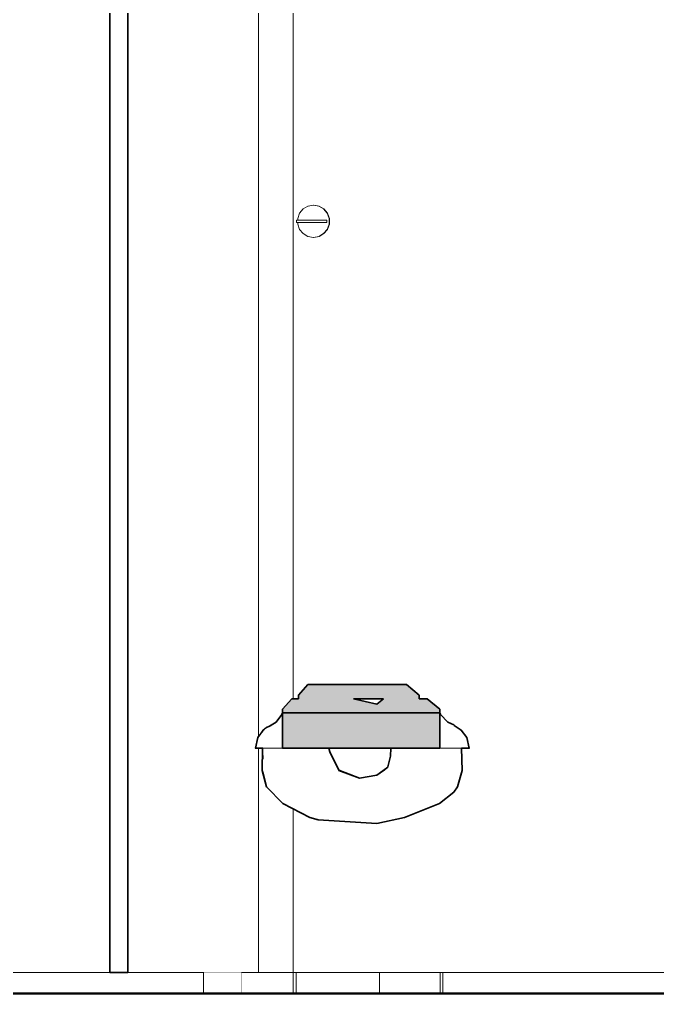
# Model space of a CAD drawing. Header units: millimetres. Extents: x -46169 to 237885, y -84465 to 18123.
# Drawn here: x 174291 to 175201, y -84333 to -82945 of the extents above; entities that cross this region are included whole.
import ezdxf

# ---------------------------------------------------------------- set-up
doc = ezdxf.new("R2010")
doc.units = ezdxf.units.MM
doc.header["$MEASUREMENT"] = 0
doc.linetypes.add('Wipeout_Contour', pattern=[1000, 0, -1000])
doc.layers.add('0_Pen_No__85', color=8, linetype='Continuous', lineweight=20)
for name, color, linetype in [('New_A-20-M_Floor_Slab', 7, 'Continuous'), ('New_A-25-M_Wall_Ext', 7, 'Continuous'), ('New_A-35-M_FFE_Sanitary', 7, 'Continuous')]:
    doc.layers.add(name, color=color, linetype=linetype)
for name, color, linetype, lineweight, true_color in [('New_A-20-M_Floor_Slab_Pen_No__29', 7, 'Continuous', 50, 0x2a2a2a), ('New_A-25-M_Wall_Ext_Pen_No__104', 7, 'Continuous', 15, 0xa6a6a6), ('New_A-25-M_Wall_Ext_Pen_No__44', 7, 'Continuous', 35, 0x444444), ('New_A-25-M_Wall_Ext_Pen_No__75', 7, 'Continuous', 20, 0x606060), ('New_A-35-M_FFE_Sanitary_Pen_No__44', 7, 'Continuous', 35, 0x444444), ('New_A-35-M_FFE_Sanitary_Pen_No__64', 7, 'Continuous', 20, 0x606060)]:
    doc.layers.add(name, color=color, linetype=linetype, lineweight=lineweight, true_color=true_color)

# ---------------------------------------------------------------- blocks, each defined once
blk = doc.blocks.new('Section Elem_189_3', base_point=(129666.7, -84332.6))
at = {"color": 254, "linetype": 'Wipeout_Contour', "lineweight": 0, "ltscale": 773659.305061}
blk.add_wipeout([(174025.2, -84332.6), (174111.8, -84332.6), (174111.8, -84302.6), (174025.2, -84302.6)], dxfattribs=at).dxf.layer = 'New_A-35-M_FFE_Sanitary'
at = {"color": 254, "linetype": 'Wipeout_Contour', "lineweight": 0, "ltscale": 776465.499723}
blk.add_wipeout([(174804.4, -84332.6), (174891, -84332.6), (174891, -84302.6), (174804.4, -84302.6)], dxfattribs=at).dxf.layer = 'New_A-35-M_FFE_Sanitary'
at = {"layer": 'New_A-35-M_FFE_Sanitary_Pen_No__64', "linetype": 'Continuous'}
for p, q in [((174025.2, -84332.6), (174025.2, -84302.6)), ((174804.4, -84332.6), (174804.4, -84302.6))]:
    blk.add_line(p, q, dxfattribs=at)
at = {"color": 254, "linetype": 'Wipeout_Contour', "lineweight": 0, "ltscale": 773821.658761}
blk.add_wipeout([(174111.8, -84332.6), (174115.4, -84332.6), (174115.4, -84302.6), (174111.8, -84302.6)], dxfattribs=at).dxf.layer = 'New_A-35-M_FFE_Sanitary'
at = {"color": 254, "linetype": 'Wipeout_Contour', "lineweight": 0, "ltscale": 776627.990788}
blk.add_wipeout([(174891, -84332.6), (174894.6, -84332.6), (174894.6, -84302.6), (174891, -84302.6)], dxfattribs=at).dxf.layer = 'New_A-35-M_FFE_Sanitary'
at = {"layer": 'New_A-35-M_FFE_Sanitary_Pen_No__64', "linetype": 'Continuous'}
for p, q in [((174111.8, -84332.6), (174111.8, -84302.6)), ((174115.4, -84332.6), (174115.4, -84302.6)), ((174891, -84332.6), (174891, -84302.6)), ((174894.6, -84332.6), (174894.6, -84302.6))]:
    blk.add_line(p, q, dxfattribs=at)
blk = doc.blocks.new('Section Elem_194_3', base_point=(129666.7, -84332.6))
at = {"layer": 'New_A-35-M_FFE_Sanitary_Pen_No__44', "linetype": 'Continuous'}
blk.add_line((174420.4, -82132.6), (174420.4, -84302.6), dxfattribs=at)
at = {"color": 254, "linetype": 'Wipeout_Contour', "lineweight": 0, "ltscale": 3292779.769113228}
blk.add_wipeout([(174681.3, -82132.6), (174632, -82132.6), (174632, -83966.3), (174638.5, -83957.4), (174643.6, -83953.8), (174647.9, -83951.6), (174657.3, -83945.9), (174665.4, -83935.3), (174666.1, -83932.7), (174666.2, -83932.6), (174666.2, -83932.6), (174681.3, -83932.6), (174681.3, -83932.6), (174666.2, -83932.6), (174666.2, -83927.6), (174679.8, -83912.6), (174681.3, -83912.6)], dxfattribs=at).dxf.layer = 'New_A-35-M_FFE_Sanitary'
at = {"color": 254, "linetype": 'Wipeout_Contour', "lineweight": 0, "ltscale": 774072.442214}
blk.add_wipeout([(174715.7, -83216.6), (174718, -83211), (174710.3, -83209.6), (174709.9, -83215.6)], dxfattribs=at).dxf.layer = 'New_A-35-M_FFE_Sanitary'
at = {"color": 254, "linetype": 'Wipeout_Contour', "lineweight": 0, "ltscale": 774163.720347}
blk.add_wipeout([(174729.7, -83234.1), (174729.7, -83231.1), (174729.5, -83231.1), (174729.5, -83234.1)], dxfattribs=at).dxf.layer = 'New_A-35-M_FFE_Sanitary'
at = {"color": 254, "linetype": 'Wipeout_Contour', "lineweight": 0, "ltscale": 1938336.982802404}
blk.add_wipeout([(174632, -83983.2), (174632, -84302.6), (174681.3, -84302.6), (174681.3, -84069.5), (174666.6, -84062), (174643.6, -84038.3), (174643.4, -84038.1), (174637.3, -84014.8), (174638, -83983.3), (174638.1, -83983.2)], dxfattribs=at).dxf.layer = 'New_A-35-M_FFE_Sanitary'
at = {"layer": 'New_A-35-M_FFE_Sanitary_Pen_No__64', "linetype": 'Continuous'}
blk.add_line((174681.3, -83932.6), (174681.3, -83932.6), dxfattribs=at)
at = {"color": 254, "linetype": 'Wipeout_Contour', "lineweight": 0, "ltscale": 774099.300461}
blk.add_wipeout([(174718, -83211), (174715.7, -83216.6), (174720.7, -83219.6), (174724.8, -83215)], dxfattribs=at).dxf.layer = 'New_A-35-M_FFE_Sanitary'
at = {"color": 254, "linetype": 'Wipeout_Contour', "lineweight": 0, "ltscale": 774159.216871}
blk.add_wipeout([(174729.5, -83234.1), (174729.5, -83231.1), (174727.2, -83231.1), (174727.2, -83234.1)], dxfattribs=at).dxf.layer = 'New_A-35-M_FFE_Sanitary'
at = {"color": 254, "linetype": 'Wipeout_Contour', "lineweight": 0, "ltscale": 775733.011374}
blk.add_wipeout([(174607.4, -84332.6), (174681.3, -84332.6), (174681.3, -84302.6), (174607.4, -84302.6)], dxfattribs=at).dxf.layer = 'New_A-35-M_FFE_Sanitary'
at = {"color": 254, "linetype": 'Wipeout_Contour', "lineweight": 0, "ltscale": 1742319.94141958}
blk.add_wipeout([(174445.8, -82132.6), (174445.8, -84302.6), (174632, -84302.6), (174632, -83983.2), (174627.5, -83983.2), (174627.7, -83983.1), (174630.9, -83967.9), (174632, -83966.3), (174632, -82132.6)], dxfattribs=at).dxf.layer = 'New_A-35-M_FFE_Sanitary'
at = {"color": 254, "linetype": 'Wipeout_Contour', "lineweight": 0, "ltscale": 774125.472413}
blk.add_wipeout([(174724.8, -83215), (174720.7, -83219.6), (174724.4, -83224.1), (174729.9, -83221.1)], dxfattribs=at).dxf.layer = 'New_A-35-M_FFE_Sanitary'
at = {"color": 254, "linetype": 'Wipeout_Contour', "lineweight": 0, "ltscale": 774124.176171}
blk.add_wipeout([(174727.2, -83231.1), (174710.1, -83231.1), (174710.1, -83234.1), (174727.2, -83234.1)], dxfattribs=at).dxf.layer = 'New_A-35-M_FFE_Sanitary'
at = {"color": 254, "linetype": 'Wipeout_Contour', "lineweight": 0, "ltscale": 775873.887759}
blk.add_wipeout([(174681.3, -84332.6), (174685.6, -84332.6), (174685.6, -84302.6), (174681.3, -84302.6)], dxfattribs=at).dxf.layer = 'New_A-35-M_FFE_Sanitary'
at = {"layer": 'New_A-35-M_FFE_Sanitary_Pen_No__44', "linetype": 'Continuous'}
for p, q in [((174445.8, -82132.6), (174445.8, -84302.6)), ((174445.8, -84302.6), (174420.4, -84302.6))]:
    blk.add_line(p, q, dxfattribs=at)
at = {"layer": 'New_A-35-M_FFE_Sanitary_Pen_No__64', "linetype": 'Continuous'}
for p, q in [((174632, -83966.3), (174632, -82132.6)), ((174632, -84302.6), (174632, -83983.2)), ((174681.3, -84302.6), (174681.3, -84069.5)), ((174445.8, -84302.6), (174632, -84302.6)), ((174607.4, -84332.6), (174607.4, -84302.6)), ((174632, -84302.6), (174681.3, -84302.6)), ((174681.3, -84332.6), (174681.3, -84302.6)), ((174681.3, -84302.6), (175232.8, -84302.6)), ((174685.6, -84332.6), (174685.6, -84302.6))]:
    blk.add_line(p, q, dxfattribs=at)
at = {"color": 254, "linetype": 'Wipeout_Contour', "lineweight": 0, "ltscale": 774147.794263}
blk.add_wipeout([(174729.9, -83221.1), (174724.4, -83224.1), (174726.4, -83229.7), (174732.6, -83228.6)], dxfattribs=at).dxf.layer = 'New_A-35-M_FFE_Sanitary'
at = {"color": 254, "linetype": 'Wipeout_Contour', "lineweight": 0, "ltscale": 774082.656695}
blk.add_wipeout([(174710.1, -83234.1), (174710.1, -83231.1), (174704.2, -83231.1), (174704.2, -83234.1)], dxfattribs=at).dxf.layer = 'New_A-35-M_FFE_Sanitary'
at = {"color": 254, "linetype": 'Wipeout_Contour', "lineweight": 0, "ltscale": 774042.401965}
blk.add_wipeout([(174704.2, -83234.1), (174704.2, -83231.1), (174687.8, -83231.1), (174687.8, -83234.1)], dxfattribs=at).dxf.layer = 'New_A-35-M_FFE_Sanitary'
at = {"color": 254, "linetype": 'Wipeout_Contour', "lineweight": 0, "ltscale": 1935404.151478356}
blk.add_wipeout([(174726.4, -83229.7), (174726.4, -83231.1), (174729.5, -83231.1), (174729.7, -83231.1), (174729.7, -83234.1), (174729.5, -83234.1), (174726.4, -83234.1), (174726.4, -83235.6), (174732.6, -83236.6), (174732.6, -83228.6)], dxfattribs=at).dxf.layer = 'New_A-35-M_FFE_Sanitary'
at = {"color": 254, "linetype": 'Wipeout_Contour', "lineweight": 0, "ltscale": 774009.89003}
blk.add_wipeout([(174687.8, -83234.1), (174687.8, -83231.1), (174686.2, -83231.1), (174686.2, -83234.1)], dxfattribs=at).dxf.layer = 'New_A-35-M_FFE_Sanitary'
at = {"color": 254, "linetype": 'Wipeout_Contour', "lineweight": 0, "ltscale": 774170.773667}
blk.add_wipeout([(174724.4, -83241.1), (174729.9, -83244.1), (174732.6, -83236.6), (174726.4, -83235.6)], dxfattribs=at).dxf.layer = 'New_A-35-M_FFE_Sanitary'
at = {"color": 254, "linetype": 'Wipeout_Contour', "lineweight": 0, "ltscale": 774168.879969}
blk.add_wipeout([(174720.7, -83245.6), (174724.8, -83250.2), (174729.9, -83244.1), (174724.4, -83241.1)], dxfattribs=at).dxf.layer = 'New_A-35-M_FFE_Sanitary'
at = {"color": 254, "linetype": 'Wipeout_Contour', "lineweight": 0, "ltscale": 774157.883239}
blk.add_wipeout([(174720.7, -83245.6), (174715.7, -83248.6), (174718, -83254.2), (174724.8, -83250.2)], dxfattribs=at).dxf.layer = 'New_A-35-M_FFE_Sanitary'
at = {"color": 254, "linetype": 'Wipeout_Contour', "lineweight": 0, "ltscale": 774139.136354}
blk.add_wipeout([(174709.9, -83249.6), (174710.3, -83255.6), (174718, -83254.2), (174715.7, -83248.6)], dxfattribs=at).dxf.layer = 'New_A-35-M_FFE_Sanitary'
at = {"color": 254, "linetype": 'Wipeout_Contour', "lineweight": 0, "ltscale": 774114.437734}
blk.add_wipeout([(174704.2, -83248.6), (174702.5, -83254.2), (174710.3, -83255.6), (174709.9, -83249.6)], dxfattribs=at).dxf.layer = 'New_A-35-M_FFE_Sanitary'
at = {"color": 254, "linetype": 'Wipeout_Contour', "lineweight": 0, "ltscale": 774087.494118}
blk.add_wipeout([(174699.2, -83245.6), (174695.7, -83250.2), (174702.5, -83254.2), (174704.2, -83248.6)], dxfattribs=at).dxf.layer = 'New_A-35-M_FFE_Sanitary'
at = {"color": 254, "linetype": 'Wipeout_Contour', "lineweight": 0, "ltscale": 774061.324573}
blk.add_wipeout([(174695.4, -83241.1), (174690.7, -83244.1), (174695.7, -83250.2), (174699.2, -83245.6)], dxfattribs=at).dxf.layer = 'New_A-35-M_FFE_Sanitary'
at = {"color": 254, "linetype": 'Wipeout_Contour', "lineweight": 0, "ltscale": 774039.003544}
blk.add_wipeout([(174693.4, -83235.6), (174688, -83236.6), (174690.7, -83244.1), (174695.4, -83241.1)], dxfattribs=at).dxf.layer = 'New_A-35-M_FFE_Sanitary'
at = {"color": 254, "linetype": 'Wipeout_Contour', "lineweight": 0, "ltscale": 774027.471673}
blk.add_wipeout([(174688, -83236.6), (174693.4, -83235.6), (174693.4, -83234.1), (174688, -83234.1)], dxfattribs=at).dxf.layer = 'New_A-35-M_FFE_Sanitary'
at = {"color": 254, "linetype": 'Wipeout_Contour', "lineweight": 0, "ltscale": 774019.274979}
blk.add_wipeout([(174693.4, -83229.7), (174688, -83228.6), (174688, -83231.1), (174693.4, -83231.1)], dxfattribs=at).dxf.layer = 'New_A-35-M_FFE_Sanitary'
at = {"color": 254, "linetype": 'Wipeout_Contour', "lineweight": 0, "ltscale": 774016.020264}
blk.add_wipeout([(174695.4, -83224.1), (174690.7, -83221.1), (174688, -83228.6), (174693.4, -83229.7)], dxfattribs=at).dxf.layer = 'New_A-35-M_FFE_Sanitary'
at = {"layer": 'New_A-35-M_FFE_Sanitary_Pen_No__64', "linetype": 'Continuous'}
for p, q in [((174681.3, -83912.6), (174681.3, -82132.6)), ((174686.2, -83234.1), (174686.2, -83231.1))]:
    blk.add_line(p, q, dxfattribs=at)
at = {"color": 254, "linetype": 'Wipeout_Contour', "lineweight": 0, "ltscale": 774017.911041}
blk.add_wipeout([(174699.2, -83219.6), (174695.7, -83215), (174690.7, -83221.1), (174695.4, -83224.1)], dxfattribs=at).dxf.layer = 'New_A-35-M_FFE_Sanitary'
at = {"color": 254, "linetype": 'Wipeout_Contour', "lineweight": 0, "ltscale": 774028.906074}
blk.add_wipeout([(174704.2, -83216.6), (174702.5, -83211), (174695.7, -83215), (174699.2, -83219.6)], dxfattribs=at).dxf.layer = 'New_A-35-M_FFE_Sanitary'
at = {"color": 254, "linetype": 'Wipeout_Contour', "lineweight": 0, "ltscale": 774047.741485}
blk.add_wipeout([(174709.9, -83215.6), (174710.3, -83209.6), (174702.5, -83211), (174704.2, -83216.6)], dxfattribs=at).dxf.layer = 'New_A-35-M_FFE_Sanitary'
at = {"color": 254, "linetype": 'Wipeout_Contour', "lineweight": 0, "ltscale": 774070.594451}
blk.add_wipeout([(174718, -83211), (174718.5, -83211), (174710.8, -83209.6), (174710.3, -83209.6)], dxfattribs=at).dxf.layer = 'New_A-35-M_FFE_Sanitary'
at = {"color": 254, "linetype": 'Wipeout_Contour', "lineweight": 0, "ltscale": 774101.50519}
blk.add_wipeout([(174718.5, -83211), (174718, -83211), (174724.8, -83215), (174725.4, -83215)], dxfattribs=at).dxf.layer = 'New_A-35-M_FFE_Sanitary'
at = {"color": 254, "linetype": 'Wipeout_Contour', "lineweight": 0, "ltscale": 774131.628377}
blk.add_wipeout([(174729.9, -83221.1), (174730.4, -83221.1), (174725.4, -83215), (174724.8, -83215)], dxfattribs=at).dxf.layer = 'New_A-35-M_FFE_Sanitary'
at = {"color": 254, "linetype": 'Wipeout_Contour', "lineweight": 0, "ltscale": 774157.331045}
blk.add_wipeout([(174732.6, -83228.6), (174733.1, -83228.6), (174730.4, -83221.1), (174729.9, -83221.1)], dxfattribs=at).dxf.layer = 'New_A-35-M_FFE_Sanitary'
at = {"color": 254, "linetype": 'Wipeout_Contour', "lineweight": 0, "ltscale": 774175.513641}
blk.add_wipeout([(174732.6, -83236.6), (174733.1, -83236.6), (174733.1, -83228.6), (174732.6, -83228.6)], dxfattribs=at).dxf.layer = 'New_A-35-M_FFE_Sanitary'
at = {"color": 254, "linetype": 'Wipeout_Contour', "lineweight": 0, "ltscale": 774183.983609}
blk.add_wipeout([(174729.9, -83244.1), (174730.4, -83244.1), (174733.1, -83236.6), (174732.6, -83236.6)], dxfattribs=at).dxf.layer = 'New_A-35-M_FFE_Sanitary'
at = {"color": 254, "linetype": 'Wipeout_Contour', "lineweight": 0, "ltscale": 2128711.744808543}
blk.add_wipeout([(174695.4, -83224.1), (174693.4, -83229.7), (174693.4, -83231.1), (174726.4, -83231.1), (174726.4, -83229.7), (174724.4, -83224.1), (174720.7, -83219.6), (174715.7, -83216.6), (174709.9, -83215.6), (174704.2, -83216.6), (174699.2, -83219.6)], dxfattribs=at).dxf.layer = 'New_A-35-M_FFE_Sanitary'
at = {"color": 254, "linetype": 'Wipeout_Contour', "lineweight": 0, "ltscale": 774181.719693}
blk.add_wipeout([(174724.8, -83250.2), (174725.4, -83250.2), (174730.4, -83244.1), (174729.9, -83244.1)], dxfattribs=at).dxf.layer = 'New_A-35-M_FFE_Sanitary'
at = {"layer": 'New_A-35-M_FFE_Sanitary_Pen_No__64', "linetype": 'Continuous'}
for p, q in [((174690.7, -83221.1), (174695.7, -83215)), ((174695.7, -83215), (174702.5, -83211)), ((174702.5, -83211), (174710.3, -83209.6)), ((174710.3, -83209.6), (174718, -83211)), ((174710.3, -83209.6), (174710.8, -83209.6)), ((174710.8, -83209.6), (174718.5, -83211)), ((174718, -83211), (174724.8, -83215)), ((174718.5, -83211), (174725.4, -83215)), ((174724.8, -83215), (174729.9, -83221.1)), ((174725.4, -83215), (174730.4, -83221.1))]:
    blk.add_line(p, q, dxfattribs=at)
at = {"color": 254, "linetype": 'Wipeout_Contour', "lineweight": 0, "ltscale": 774168.994849}
blk.add_wipeout([(174724.8, -83250.2), (174718, -83254.2), (174718.5, -83254.2), (174725.4, -83250.2)], dxfattribs=at).dxf.layer = 'New_A-35-M_FFE_Sanitary'
at = {"color": 254, "linetype": 'Wipeout_Contour', "lineweight": 0, "ltscale": 774147.343384}
blk.add_wipeout([(174710.3, -83255.6), (174710.8, -83255.6), (174718.5, -83254.2), (174718, -83254.2)], dxfattribs=at).dxf.layer = 'New_A-35-M_FFE_Sanitary'
at = {"color": 254, "linetype": 'Wipeout_Contour', "lineweight": 0, "ltscale": 2128798.489175248}
blk.add_wipeout([(174726.4, -83234.1), (174693.4, -83234.1), (174693.4, -83235.6), (174695.4, -83241.1), (174699.2, -83245.6), (174704.2, -83248.6), (174709.9, -83249.6), (174715.7, -83248.6), (174720.7, -83245.6), (174724.4, -83241.1), (174726.4, -83235.6)], dxfattribs=at).dxf.layer = 'New_A-35-M_FFE_Sanitary'
at = {"layer": 'New_A-35-M_FFE_Sanitary_Pen_No__64', "linetype": 'Continuous'}
for p, q in [((174688, -83228.6), (174690.7, -83221.1)), ((174729.9, -83221.1), (174732.6, -83228.6)), ((174730.4, -83221.1), (174733.1, -83228.6)), ((174687.8, -83231.1), (174686.2, -83231.1)), ((174687.8, -83234.1), (174686.2, -83234.1)), ((174704.2, -83231.1), (174687.8, -83231.1)), ((174704.2, -83234.1), (174687.8, -83234.1)), ((174688, -83231.1), (174688, -83228.6)), ((174688, -83236.6), (174688, -83234.1)), ((174710.1, -83231.1), (174704.2, -83231.1)), ((174710.1, -83234.1), (174704.2, -83234.1)), ((174727.2, -83231.1), (174710.1, -83231.1)), ((174727.2, -83234.1), (174710.1, -83234.1)), ((174729.5, -83231.1), (174727.2, -83231.1)), ((174729.5, -83234.1), (174727.2, -83234.1)), ((174729.7, -83231.1), (174729.5, -83231.1)), ((174729.7, -83234.1), (174729.5, -83234.1)), ((174729.7, -83234.1), (174729.7, -83231.1)), ((174732.6, -83228.6), (174732.6, -83236.6)), ((174733.1, -83228.6), (174733.1, -83236.6)), ((174690.7, -83244.1), (174688, -83236.6)), ((174695.7, -83250.2), (174690.7, -83244.1)), ((174729.9, -83244.1), (174724.8, -83250.2)), ((174730.4, -83244.1), (174725.4, -83250.2)), ((174732.6, -83236.6), (174729.9, -83244.1)), ((174733.1, -83236.6), (174730.4, -83244.1)), ((174702.5, -83254.2), (174695.7, -83250.2)), ((174710.3, -83255.6), (174702.5, -83254.2)), ((174718, -83254.2), (174710.3, -83255.6)), ((174710.3, -83255.6), (174710.8, -83255.6)), ((174718.5, -83254.2), (174710.8, -83255.6)), ((174724.8, -83250.2), (174718, -83254.2)), ((174725.4, -83250.2), (174718.5, -83254.2))]:
    blk.add_line(p, q, dxfattribs=at)
blk = doc.blocks.new('Section Elem_195_3', base_point=(129666.7, -84332.6))
at = {"layer": 'New_A-35-M_FFE_Sanitary_Pen_No__64', "linetype": 'Continuous'}
blk.add_line((173860.7, -84302.6), (174420.4, -84302.6), dxfattribs=at)
at = {"color": 254, "linetype": 'Wipeout_Contour', "lineweight": 0, "ltscale": 775503.05696}
blk.add_wipeout([(174553.6, -84302.6), (174553.6, -84332.6), (174607.4, -84332.6), (174607.4, -84302.6)], dxfattribs=at).dxf.layer = 'New_A-35-M_FFE_Sanitary'
at = {"layer": 'New_A-35-M_FFE_Sanitary_Pen_No__64', "linetype": 'Continuous'}
blk.add_line((174553.6, -84332.6), (174553.6, -84302.6), dxfattribs=at)
blk = doc.blocks.new('Section Elem_203_3', base_point=(129666.7, -84332.6))
at = {"layer": 'New_A-25-M_Wall_Ext_Pen_No__44', "linetype": 'Continuous'}
for p, q in [((174702.6, -83892.6), (174689, -83907.6)), ((174843, -83892.6), (174702.6, -83892.6)), ((174843, -83892.6), (174861, -83907.6)), ((174689, -83912.6), (174679.8, -83912.6)), ((174689, -83907.6), (174689, -83912.6)), ((174861, -83907.6), (174861, -83912.6)), ((174872.5, -83912.6), (174861, -83912.6))]:
    blk.add_line(p, q, dxfattribs=at)
at = {"color": 254, "linetype": 'Wipeout_Contour', "lineweight": 0, "ltscale": 581707.804052}
blk.add_wipeout([(174810.1, -83912.6), (174801.3, -83912.6), (174800.5, -83920.6)], dxfattribs=at).dxf.layer = 'New_A-25-M_Wall_Ext'
at = {"color": 254, "linetype": 'Wipeout_Contour', "lineweight": 0, "ltscale": 581357.442465}
blk.add_wipeout([(174666.1, -83932.7), (174666.2, -83932.7), (174666.2, -83932.6)], dxfattribs=at).dxf.layer = 'New_A-25-M_Wall_Ext'
at = {"color": 254, "linetype": 'Wipeout_Contour', "lineweight": 0, "ltscale": 775956.502789}
blk.add_wipeout([(174890.5, -83935.3), (174891.6, -83935.3), (174890.6, -83932.7), (174890.5, -83932.7)], dxfattribs=at).dxf.layer = 'New_A-25-M_Wall_Ext'
at = {"color": 254, "linetype": 'Wipeout_Contour', "lineweight": 0, "ltscale": 582045.070473}
blk.add_wipeout([(174912.5, -83951.6), (174910.3, -83949.8), (174911.8, -83951.6)], dxfattribs=at).dxf.layer = 'New_A-25-M_Wall_Ext'
at = {"color": 254, "linetype": 'Wipeout_Contour', "lineweight": 0, "ltscale": 775757.624332}
blk.add_wipeout([(174801.5, -83983.3), (174820, -83994.5), (174820.9, -83983.2), (174801.5, -83983.2)], dxfattribs=at).dxf.layer = 'New_A-25-M_Wall_Ext'
at = {"layer": 'New_A-25-M_Wall_Ext_Pen_No__44', "linetype": 'Continuous'}
blk.add_line((174872.5, -83912.6), (174890.5, -83927.6), dxfattribs=at)
at = {"color": 254, "linetype": 'Wipeout_Contour', "lineweight": 0, "ltscale": 581668.45439}
blk.add_wipeout([(174800.5, -83920.6), (174801.3, -83912.6), (174767.3, -83912.6)], dxfattribs=at).dxf.layer = 'New_A-25-M_Wall_Ext'
at = {"color": 254, "linetype": 'Wipeout_Contour', "lineweight": 0, "ltscale": 775144.373519}
blk.add_wipeout([(174666.1, -83932.7), (174665.4, -83935.3), (174666.2, -83935.3), (174666.2, -83932.7)], dxfattribs=at).dxf.layer = 'New_A-25-M_Wall_Ext'
at = {"color": 254, "linetype": 'Wipeout_Contour', "lineweight": 0, "ltscale": 775978.128397}
blk.add_wipeout([(174890.5, -83945.9), (174901.9, -83945.9), (174891.6, -83935.3), (174890.5, -83935.3)], dxfattribs=at).dxf.layer = 'New_A-25-M_Wall_Ext'
at = {"color": 254, "linetype": 'Wipeout_Contour', "lineweight": 0, "ltscale": 776081.105093}
blk.add_wipeout([(174911.8, -83951.6), (174917.3, -83957.4), (174921, -83957.4), (174912.5, -83951.6)], dxfattribs=at).dxf.layer = 'New_A-25-M_Wall_Ext'
at = {"color": 254, "linetype": 'Wipeout_Contour', "lineweight": 0, "ltscale": 969720.052117}
blk.add_wipeout([(174801.4, -83983.3), (174816.1, -84010.2), (174816.6, -84009.7), (174820, -83994.5), (174801.5, -83983.3)], dxfattribs=at).dxf.layer = 'New_A-25-M_Wall_Ext'
at = {"layer": 'New_A-25-M_Wall_Ext_Pen_No__104', "linetype": 'Continuous'}
blk.add_hatch(color=256, dxfattribs=at).paths.add_polyline_path([(174861, -83912.6), (174861, -83907.6), (174843, -83892.6), (174702.6, -83892.6), (174689, -83907.6), (174689, -83912.6)])
at = {"layer": 'New_A-25-M_Wall_Ext_Pen_No__44', "linetype": 'Continuous'}
for p, q in [((174679.8, -83912.6), (174666.2, -83927.6)), ((174767.3, -83912.6), (174800.5, -83920.6)), ((174810.1, -83912.6), (174767.3, -83912.6)), ((174810.1, -83912.6), (174800.5, -83920.6)), ((174890.6, -83932.7), (174890.4, -83932.6))]:
    blk.add_line(p, q, dxfattribs=at)
at = {"color": 254, "linetype": 'Wipeout_Contour', "lineweight": 0, "ltscale": 775147.810175}
blk.add_wipeout([(174665.4, -83935.3), (174657.3, -83945.9), (174666.2, -83945.9), (174666.2, -83935.3)], dxfattribs=at).dxf.layer = 'New_A-25-M_Wall_Ext'
at = {"color": 254, "linetype": 'Wipeout_Contour', "lineweight": 0, "ltscale": 776119.722801}
blk.add_wipeout([(174917.3, -83957.4), (174922.6, -83967.9), (174929, -83967.9), (174921, -83957.4)], dxfattribs=at).dxf.layer = 'New_A-25-M_Wall_Ext'
at = {"color": 254, "linetype": 'Wipeout_Contour', "lineweight": 0, "ltscale": 775728.504361}
blk.add_wipeout([(174801.3, -83983.3), (174785.9, -84010.2), (174801, -84014.3), (174801.4, -83983.3)], dxfattribs=at).dxf.layer = 'New_A-25-M_Wall_Ext'
at = {"color": 254, "linetype": 'Wipeout_Contour', "lineweight": 0, "ltscale": 581864.544925}
blk.add_wipeout([(174816.1, -84010.2), (174816.2, -84010.3), (174816.6, -84009.7)], dxfattribs=at).dxf.layer = 'New_A-25-M_Wall_Ext'
at = {"layer": 'New_A-25-M_Wall_Ext_Pen_No__104', "linetype": 'Continuous'}
blk.add_hatch(color=256, dxfattribs=at).paths.add_polyline_path([(174890.5, -83932.6), (174890.5, -83927.6), (174872.5, -83912.6), (174810.1, -83912.6), (174800.5, -83920.6), (174767.3, -83912.6), (174679.8, -83912.6), (174666.2, -83927.6), (174666.2, -83932.6)])
at = {"layer": 'New_A-25-M_Wall_Ext_Pen_No__44', "linetype": 'Continuous'}
for p, q in [((174666.2, -83932.6), (174666.1, -83932.7)), ((174890.5, -83932.6), (174666.2, -83932.6)), ((174890.5, -83932.6), (174666.2, -83932.6))]:
    blk.add_line(p, q, dxfattribs=at)
at = {"color": 254, "linetype": 'Wipeout_Contour', "lineweight": 0, "ltscale": 775146.497555}
blk.add_wipeout([(174657.3, -83945.9), (174647.9, -83951.6), (174666.2, -83951.6), (174666.2, -83945.9)], dxfattribs=at).dxf.layer = 'New_A-25-M_Wall_Ext'
at = {"color": 254, "linetype": 'Wipeout_Contour', "lineweight": 0, "ltscale": 970023.109181}
blk.add_wipeout([(174890.5, -83951.6), (174911.8, -83951.6), (174910.3, -83949.8), (174901.9, -83945.9), (174890.5, -83945.9)], dxfattribs=at).dxf.layer = 'New_A-25-M_Wall_Ext'
at = {"color": 254, "linetype": 'Wipeout_Contour', "lineweight": 0, "ltscale": 776158.889958}
blk.add_wipeout([(174922.6, -83967.9), (174924.8, -83983.1), (174932.3, -83983.1), (174929, -83967.9)], dxfattribs=at).dxf.layer = 'New_A-25-M_Wall_Ext'
at = {"color": 254, "linetype": 'Wipeout_Contour', "lineweight": 0, "ltscale": 775673.034551}
blk.add_wipeout([(174801.3, -83983.2), (174770.7, -83983.2), (174774.8, -83998.8), (174801.3, -83983.3)], dxfattribs=at).dxf.layer = 'New_A-25-M_Wall_Ext'
at = {"color": 254, "linetype": 'Wipeout_Contour', "lineweight": 0, "ltscale": 775797.173084}
blk.add_wipeout([(174801, -84014.3), (174800.5, -84021.5), (174816.2, -84010.3), (174816.1, -84010.2)], dxfattribs=at).dxf.layer = 'New_A-25-M_Wall_Ext'
at = {"color": 254, "linetype": 'Wipeout_Contour', "lineweight": 0, "ltscale": 581319.527623}
blk.add_wipeout([(174643.6, -83953.8), (174638.5, -83957.4), (174639.8, -83957.4)], dxfattribs=at).dxf.layer = 'New_A-25-M_Wall_Ext'
at = {"color": 254, "linetype": 'Wipeout_Contour', "lineweight": 0, "ltscale": 776033.609596}
blk.add_wipeout([(174890.5, -83957.4), (174917.3, -83957.4), (174911.8, -83951.6), (174890.5, -83951.6)], dxfattribs=at).dxf.layer = 'New_A-25-M_Wall_Ext'
at = {"color": 254, "linetype": 'Wipeout_Contour', "lineweight": 0, "ltscale": 1357507.82838088}
blk.add_wipeout([(174801.5, -83983.2), (174801.3, -83983.2), (174801.3, -83983.3), (174801.3, -83983.3), (174801.4, -83983.3), (174801.4, -83983.3), (174801.5, -83983.3)], dxfattribs=at).dxf.layer = 'New_A-25-M_Wall_Ext'
at = {"color": 254, "linetype": 'Wipeout_Contour', "lineweight": 0, "ltscale": 776177.395714}
blk.add_wipeout([(174924.8, -83983.1), (174924.9, -83983.2), (174932.6, -83983.2), (174932.3, -83983.1)], dxfattribs=at).dxf.layer = 'New_A-25-M_Wall_Ext'
at = {"color": 254, "linetype": 'Wipeout_Contour', "lineweight": 0, "ltscale": 775740.121355}
blk.add_wipeout([(174785.9, -84010.2), (174775.8, -84025.8), (174800.5, -84021.5), (174801, -84014.3)], dxfattribs=at).dxf.layer = 'New_A-25-M_Wall_Ext'
at = {"layer": 'New_A-25-M_Wall_Ext_Pen_No__44', "linetype": 'Continuous'}
blk.add_line((174932.6, -83983.2), (174932.3, -83983.1), dxfattribs=at)
at = {"layer": 'New_A-25-M_Wall_Ext_Pen_No__75', "linetype": 'Continuous'}
for p, q in [((174801.3, -83983.3), (174801.3, -83983.2)), ((174801.4, -83983.3), (174801.3, -83983.3)), ((174801.3, -83983.3), (174801.3, -83983.3)), ((174801.5, -83983.3), (174801.4, -83983.3)), ((174801.4, -83983.3), (174801.4, -83983.3)), ((174801.5, -83983.2), (174801.5, -83983.3))]:
    blk.add_line(p, q, dxfattribs=at)
at = {"color": 254, "linetype": 'Wipeout_Contour', "lineweight": 0, "ltscale": 968915.732031}
blk.add_wipeout([(174639.8, -83957.4), (174666.2, -83957.4), (174666.2, -83951.6), (174647.9, -83951.6), (174643.6, -83953.8)], dxfattribs=at).dxf.layer = 'New_A-25-M_Wall_Ext'
at = {"color": 254, "linetype": 'Wipeout_Contour', "lineweight": 0, "ltscale": 776057.407301}
blk.add_wipeout([(174890.5, -83967.9), (174922.6, -83967.9), (174917.3, -83957.4), (174890.5, -83957.4)], dxfattribs=at).dxf.layer = 'New_A-25-M_Wall_Ext'
at = {"color": 254, "linetype": 'Wipeout_Contour', "lineweight": 0, "ltscale": 776144.662119}
blk.add_wipeout([(174917.6, -83983.2), (174917.7, -83983.3), (174921.5, -83983.3), (174921.4, -83983.2)], dxfattribs=at).dxf.layer = 'New_A-25-M_Wall_Ext'
at = {"color": 254, "linetype": 'Wipeout_Contour', "lineweight": 0, "ltscale": 775657.841069}
blk.add_wipeout([(174774.8, -83998.8), (174746.4, -84014.3), (174775.8, -84025.8), (174785.9, -84010.2)], dxfattribs=at).dxf.layer = 'New_A-25-M_Wall_Ext'
at = {"color": 254, "linetype": 'Wipeout_Contour', "lineweight": 0, "ltscale": 775085.751471}
blk.add_wipeout([(174639.8, -83957.4), (174638.5, -83957.4), (174630.9, -83967.9), (174634, -83967.9)], dxfattribs=at).dxf.layer = 'New_A-25-M_Wall_Ext'
at = {"color": 254, "linetype": 'Wipeout_Contour', "lineweight": 0, "ltscale": 969446.118918}
blk.add_wipeout([(174770.7, -83983.2), (174732.4, -83983.2), (174733.7, -83988.2), (174746.4, -84014.3), (174774.8, -83998.8)], dxfattribs=at).dxf.layer = 'New_A-25-M_Wall_Ext'
at = {"color": 254, "linetype": 'Wipeout_Contour', "lineweight": 0, "ltscale": 776173.382557}
blk.add_wipeout([(174917.7, -83983.3), (174918.2, -84014.8), (174922.3, -84014.8), (174921.5, -83983.3)], dxfattribs=at).dxf.layer = 'New_A-25-M_Wall_Ext'
at = {"color": 254, "linetype": 'Wipeout_Contour', "lineweight": 0, "ltscale": 775142.579017}
blk.add_wipeout([(174639.8, -83957.4), (174634, -83967.9), (174666.2, -83967.9), (174666.2, -83957.4)], dxfattribs=at).dxf.layer = 'New_A-25-M_Wall_Ext'
at = {"color": 254, "linetype": 'Wipeout_Contour', "lineweight": 0, "ltscale": 776086.352926}
blk.add_wipeout([(174890.5, -83983.1), (174924.8, -83983.1), (174922.6, -83967.9), (174890.5, -83967.9)], dxfattribs=at).dxf.layer = 'New_A-25-M_Wall_Ext'
at = {"color": 254, "linetype": 'Wipeout_Contour', "lineweight": 0, "ltscale": 581605.52882}
blk.add_wipeout([(174732.4, -83983.2), (174732.1, -83983.2), (174733.7, -83988.2)], dxfattribs=at).dxf.layer = 'New_A-25-M_Wall_Ext'
at = {"color": 254, "linetype": 'Wipeout_Contour', "lineweight": 0, "ltscale": 776212.551031}
blk.add_wipeout([(174918.2, -84014.8), (174913.9, -84038.1), (174915.8, -84038.1), (174922.3, -84014.8)], dxfattribs=at).dxf.layer = 'New_A-25-M_Wall_Ext'
at = {"layer": 'New_A-25-M_Wall_Ext_Pen_No__44', "linetype": 'Continuous', "flags": 128}
blk.add_lwpolyline([(174929, -83967.9), (174921, -83957.4), (174912.5, -83951.6), (174910.3, -83949.8), (174901.9, -83945.9), (174891.6, -83935.3), (174890.6, -83932.7)], dxfattribs=at)
at = {"color": 254, "linetype": 'Wipeout_Contour', "lineweight": 0, "ltscale": 775091.112806}
blk.add_wipeout([(174634, -83967.9), (174630.9, -83967.9), (174627.7, -83983.1), (174631.7, -83983.1)], dxfattribs=at).dxf.layer = 'New_A-25-M_Wall_Ext'
at = {"color": 254, "linetype": 'Wipeout_Contour', "lineweight": 0, "ltscale": 776101.628338}
blk.add_wipeout([(174890.5, -83983.2), (174924.9, -83983.2), (174924.8, -83983.1), (174890.5, -83983.1)], dxfattribs=at).dxf.layer = 'New_A-25-M_Wall_Ext'
at = {"color": 254, "linetype": 'Wipeout_Contour', "lineweight": 0, "ltscale": 582166.018811}
blk.add_wipeout([(174913.9, -84038.1), (174910.3, -84045.8), (174915.8, -84038.1)], dxfattribs=at).dxf.layer = 'New_A-25-M_Wall_Ext'
at = {"layer": 'New_A-25-M_Wall_Ext_Pen_No__44', "linetype": 'Continuous'}
blk.add_line((174932.3, -83983.1), (174929, -83967.9), dxfattribs=at)
at = {"color": 254, "linetype": 'Wipeout_Contour', "lineweight": 0, "ltscale": 775157.691549}
blk.add_wipeout([(174634, -83967.9), (174631.7, -83983.1), (174666.2, -83983.1), (174666.2, -83967.9)], dxfattribs=at).dxf.layer = 'New_A-25-M_Wall_Ext'
at = {"color": 254, "linetype": 'Wipeout_Contour', "lineweight": 0, "ltscale": 775963.371209}
blk.add_wipeout([(174820.9, -83983.3), (174917.7, -83983.3), (174917.6, -83983.2), (174820.9, -83983.2)], dxfattribs=at).dxf.layer = 'New_A-25-M_Wall_Ext'
at = {"color": 254, "linetype": 'Wipeout_Contour', "lineweight": 0, "ltscale": 775099.180214}
blk.add_wipeout([(174631.7, -83983.1), (174627.7, -83983.1), (174627.5, -83983.2), (174631.5, -83983.2)], dxfattribs=at).dxf.layer = 'New_A-25-M_Wall_Ext'
at = {"color": 254, "linetype": 'Wipeout_Contour', "lineweight": 0, "ltscale": 1551799.056789515}
blk.add_wipeout([(174816.2, -84010.3), (174812.5, -84013), (174812.5, -84014.8), (174918.2, -84014.8), (174917.7, -83983.3), (174820.9, -83983.3), (174820, -83994.5), (174816.6, -84009.7)], dxfattribs=at).dxf.layer = 'New_A-25-M_Wall_Ext'
at = {"layer": 'New_A-25-M_Wall_Ext_Pen_No__44', "linetype": 'Continuous'}
blk.add_line((174921.5, -83983.3), (174921.4, -83983.2), dxfattribs=at)
at = {"layer": 'New_A-25-M_Wall_Ext_Pen_No__44', "linetype": 'Continuous', "flags": 128}
for points in [[(174890.5, -83927.6), (174890.5, -83932.6), (174890.5, -83983.2)], [(174921.4, -83983.2), (174921.5, -83983.2), (174932.6, -83983.2)]]:
    blk.add_lwpolyline(points, dxfattribs=at)
at = {"layer": 'New_A-25-M_Wall_Ext_Pen_No__75', "linetype": 'Continuous'}
for p, q in [((174917.6, -83983.2), (174890.5, -83983.2)), ((174921.4, -83983.2), (174917.6, -83983.2)), ((174932.6, -83983.2), (174924.9, -83983.2))]:
    blk.add_line(p, q, dxfattribs=at)
at = {"color": 254, "linetype": 'Wipeout_Contour', "lineweight": 0, "ltscale": 775168.763284}
blk.add_wipeout([(174631.7, -83983.1), (174631.5, -83983.2), (174666.2, -83983.2), (174666.2, -83983.1)], dxfattribs=at).dxf.layer = 'New_A-25-M_Wall_Ext'
at = {"color": 254, "linetype": 'Wipeout_Contour', "lineweight": 0, "ltscale": 581856.575997}
blk.add_wipeout([(174812.5, -84013), (174809.9, -84014.8), (174812.5, -84014.8)], dxfattribs=at).dxf.layer = 'New_A-25-M_Wall_Ext'
at = {"layer": 'New_A-25-M_Wall_Ext_Pen_No__44', "linetype": 'Continuous'}
blk.add_line((174627.7, -83983.1), (174627.5, -83983.2), dxfattribs=at)
at = {"color": 254, "linetype": 'Wipeout_Contour', "lineweight": 0, "ltscale": 775132.382667}
blk.add_wipeout([(174639.5, -83983.2), (174638.1, -83983.2), (174638, -83983.3), (174639.4, -83983.3)], dxfattribs=at).dxf.layer = 'New_A-25-M_Wall_Ext'
at = {"color": 254, "linetype": 'Wipeout_Contour', "lineweight": 0, "ltscale": 776019.301714}
blk.add_wipeout([(174812.5, -84014.8), (174811.4, -84038.1), (174913.9, -84038.1), (174918.2, -84014.8)], dxfattribs=at).dxf.layer = 'New_A-25-M_Wall_Ext'
at = {"color": 254, "linetype": 'Wipeout_Contour', "lineweight": 0, "ltscale": 775231.989459}
blk.add_wipeout([(174693.4, -83983.2), (174639.5, -83983.2), (174639.4, -83983.3), (174693.3, -83983.3)], dxfattribs=at).dxf.layer = 'New_A-25-M_Wall_Ext'
at = {"color": 254, "linetype": 'Wipeout_Contour', "lineweight": 0, "ltscale": 775158.348358}
blk.add_wipeout([(174639.4, -83983.3), (174638, -83983.3), (174637.3, -84014.8), (174638.8, -84014.8)], dxfattribs=at).dxf.layer = 'New_A-25-M_Wall_Ext'
at = {"layer": 'New_A-25-M_Wall_Ext_Pen_No__75', "linetype": 'Continuous'}
blk.add_line((174627.5, -83983.2), (174631.5, -83983.2), dxfattribs=at)
at = {"color": 254, "linetype": 'Wipeout_Contour', "lineweight": 0, "ltscale": 775258.456485}
blk.add_wipeout([(174693.3, -83983.3), (174639.4, -83983.3), (174638.8, -84014.8), (174693, -84014.8)], dxfattribs=at).dxf.layer = 'New_A-25-M_Wall_Ext'
at = {"layer": 'New_A-25-M_Wall_Ext_Pen_No__44', "linetype": 'Continuous'}
for p, q in [((174627.5, -83983.2), (174638, -83983.2)), ((174638, -83983.2), (174638.1, -83983.2)), ((174638.1, -83983.2), (174638, -83983.3))]:
    blk.add_line(p, q, dxfattribs=at)
at = {"layer": 'New_A-25-M_Wall_Ext_Pen_No__44', "linetype": 'Continuous', "flags": 128}
for points in [[(174666.2, -83927.6), (174666.2, -83932.6), (174666.2, -83983.2)], [(174666.1, -83932.7), (174665.4, -83935.3), (174657.3, -83945.9), (174647.9, -83951.6), (174643.6, -83953.8), (174638.5, -83957.4), (174630.9, -83967.9), (174627.7, -83983.1)]]:
    blk.add_lwpolyline(points, dxfattribs=at)
at = {"layer": 'New_A-25-M_Wall_Ext_Pen_No__75', "linetype": 'Continuous'}
for p, q in [((174638.1, -83983.2), (174639.5, -83983.2)), ((174639.5, -83983.2), (174666.2, -83983.2))]:
    blk.add_line(p, q, dxfattribs=at)
at = {"color": 254, "linetype": 'Wipeout_Contour', "lineweight": 0, "ltscale": 775398.991506}
blk.add_wipeout([(174693.3, -83983.3), (174732.1, -83983.3), (174732.1, -83983.2), (174693.4, -83983.2)], dxfattribs=at).dxf.layer = 'New_A-25-M_Wall_Ext'
at = {"color": 254, "linetype": 'Wipeout_Contour', "lineweight": 0, "ltscale": 775214.213715}
blk.add_wipeout([(174638.8, -84014.8), (174637.3, -84014.8), (174643.4, -84038.1), (174643.5, -84038.1)], dxfattribs=at).dxf.layer = 'New_A-25-M_Wall_Ext'
at = {"color": 254, "linetype": 'Wipeout_Contour', "lineweight": 0, "ltscale": 775311.612564}
blk.add_wipeout([(174693, -84014.8), (174638.8, -84014.8), (174643.5, -84038.1), (174695.6, -84038.1)], dxfattribs=at).dxf.layer = 'New_A-25-M_Wall_Ext'
at = {"color": 254, "linetype": 'Wipeout_Contour', "lineweight": 0, "ltscale": 1163204.087334742}
blk.add_wipeout([(174693, -84014.8), (174747.7, -84014.8), (174746.4, -84014.3), (174733.7, -83988.2), (174732.1, -83983.3), (174693.3, -83983.3)], dxfattribs=at).dxf.layer = 'New_A-25-M_Wall_Ext'
at = {"color": 254, "linetype": 'Wipeout_Contour', "lineweight": 0, "ltscale": 581433.472405}
blk.add_wipeout([(174643.5, -84038.1), (174643.4, -84038.1), (174643.6, -84038.3)], dxfattribs=at).dxf.layer = 'New_A-25-M_Wall_Ext'
at = {"layer": 'New_A-25-M_Wall_Ext_Pen_No__104', "linetype": 'Continuous'}
blk.add_hatch(color=256, dxfattribs=at).paths.add_polyline_path([(174890.5, -83983.2), (174890.5, -83932.6), (174666.2, -83932.6), (174666.2, -83983.2)])
at = {"layer": 'New_A-25-M_Wall_Ext_Pen_No__44', "linetype": 'Continuous'}
blk.add_line((174890.5, -83983.2), (174666.2, -83983.2), dxfattribs=at)
at = {"color": 254, "linetype": 'Wipeout_Contour', "lineweight": 0, "ltscale": 969197.342492}
blk.add_wipeout([(174695.6, -84038.1), (174643.5, -84038.1), (174643.6, -84038.3), (174666.6, -84062), (174702.4, -84062)], dxfattribs=at).dxf.layer = 'New_A-25-M_Wall_Ext'
at = {"color": 254, "linetype": 'Wipeout_Contour', "lineweight": 0, "ltscale": 1551334.287915354}
blk.add_wipeout([(174747.7, -84014.8), (174693, -84014.8), (174695.6, -84038.1), (174811.4, -84038.1), (174812.5, -84014.8), (174809.9, -84014.8), (174800.5, -84021.5), (174775.8, -84025.8)], dxfattribs=at).dxf.layer = 'New_A-25-M_Wall_Ext'
at = {"color": 254, "linetype": 'Wipeout_Contour', "lineweight": 0, "ltscale": 775495.338497}
blk.add_wipeout([(174702.4, -84062), (174666.6, -84062), (174705.2, -84081.8), (174713.7, -84081.8)], dxfattribs=at).dxf.layer = 'New_A-25-M_Wall_Ext'
at = {"layer": 'New_A-25-M_Wall_Ext_Pen_No__44', "linetype": 'Continuous'}
for p, q in [((174746.4, -84014.3), (174775.8, -84025.8)), ((174775.8, -84025.8), (174800.5, -84021.5))]:
    blk.add_line(p, q, dxfattribs=at)
at = {"layer": 'New_A-25-M_Wall_Ext_Pen_No__44', "linetype": 'Continuous', "flags": 128}
for points in [[(174732.1, -83983.2), (174733.7, -83988.2), (174746.4, -84014.3)], [(174800.5, -84021.5), (174816.2, -84010.3), (174816.6, -84009.7), (174820, -83994.5), (174820.9, -83983.2)]]:
    blk.add_lwpolyline(points, dxfattribs=at)
at = {"color": 254, "linetype": 'Wipeout_Contour', "lineweight": 0, "ltscale": 970085.898676}
blk.add_wipeout([(174811.4, -84038.1), (174808.7, -84062), (174889.9, -84062), (174910.3, -84045.8), (174913.9, -84038.1)], dxfattribs=at).dxf.layer = 'New_A-25-M_Wall_Ext'
at = {"color": 254, "linetype": 'Wipeout_Contour', "lineweight": 0, "ltscale": 581676.548107}
blk.add_wipeout([(174713.7, -84081.8), (174705.2, -84081.8), (174717.2, -84085.3)], dxfattribs=at).dxf.layer = 'New_A-25-M_Wall_Ext'
at = {"color": 254, "linetype": 'Wipeout_Contour', "lineweight": 0, "ltscale": 775665.428912}
blk.add_wipeout([(174811.4, -84038.1), (174695.6, -84038.1), (174702.4, -84062), (174808.7, -84062)], dxfattribs=at).dxf.layer = 'New_A-25-M_Wall_Ext'
at = {"color": 254, "linetype": 'Wipeout_Contour', "lineweight": 0, "ltscale": 775996.476162}
blk.add_wipeout([(174808.7, -84062), (174804.1, -84081.8), (174840.1, -84081.8), (174889.9, -84062)], dxfattribs=at).dxf.layer = 'New_A-25-M_Wall_Ext'
at = {"color": 254, "linetype": 'Wipeout_Contour', "lineweight": 0, "ltscale": 775712.97814}
blk.add_wipeout([(174808.7, -84062), (174702.4, -84062), (174713.7, -84081.8), (174804.1, -84081.8)], dxfattribs=at).dxf.layer = 'New_A-25-M_Wall_Ext'
at = {"color": 254, "linetype": 'Wipeout_Contour', "lineweight": 0, "ltscale": 581957.581955}
blk.add_wipeout([(174804.1, -84081.8), (174800.5, -84090.6), (174840.1, -84081.8)], dxfattribs=at).dxf.layer = 'New_A-25-M_Wall_Ext'
at = {"color": 254, "linetype": 'Wipeout_Contour', "lineweight": 0, "ltscale": 775741.197203}
blk.add_wipeout([(174804.1, -84081.8), (174713.7, -84081.8), (174717.2, -84085.3), (174800.5, -84090.6)], dxfattribs=at).dxf.layer = 'New_A-25-M_Wall_Ext'
at = {"layer": 'New_A-25-M_Wall_Ext_Pen_No__44', "linetype": 'Continuous', "flags": 128}
blk.add_lwpolyline([(174638, -83983.3), (174637.3, -84014.8), (174643.4, -84038.1), (174643.6, -84038.3), (174666.6, -84062), (174705.2, -84081.8), (174717.2, -84085.3), (174800.5, -84090.6), (174840.1, -84081.8), (174889.9, -84062), (174910.3, -84045.8), (174915.8, -84038.1), (174922.3, -84014.8), (174921.5, -83983.3)], dxfattribs=at)
blk = doc.blocks.new('Section Elem_259_3', base_point=(129666.7, -84332.6))
at = {"layer": 'New_A-20-M_Floor_Slab_Pen_No__29', "linetype": 'Continuous'}
blk.add_line((172858.8, -84332.6), (177009.4, -84332.6), dxfattribs=at)
blk = doc.blocks.new('I-06 Lecture Theatre Elevation_STORY_MARKER', base_point=(129666.7, -84332.6))
at = {"layer": '0_Pen_No__85', "linetype": 'Continuous'}
blk.add_line((164194, -84332.6), (177009.4, -84332.6), dxfattribs=at)

msp = doc.modelspace()

# ---------------------------------------------------------------- block references
at = {"layer": 'New_A-35-M_FFE_Sanitary'}
msp.add_blockref('Section Elem_189_3', (129666.7, -84332.6), dxfattribs=at)

# ---------------------------------------------------------------- next in the draw order: block references
msp.add_blockref('Section Elem_194_3', (129666.7, -84332.6), dxfattribs=at)

# ---------------------------------------------------------------- next in the draw order: block references
at = {"layer": 'New_A-25-M_Wall_Ext'}
msp.add_blockref('Section Elem_203_3', (129666.7, -84332.6), dxfattribs=at)
at = {"layer": 'New_A-35-M_FFE_Sanitary'}
msp.add_blockref('Section Elem_195_3', (129666.7, -84332.6), dxfattribs=at)

# ---------------------------------------------------------------- next in the draw order: block references
at = {"linetype": 'Continuous', "lineweight": 0}
msp.add_blockref('I-06 Lecture Theatre Elevation_STORY_MARKER', (129666.7, -84332.6), dxfattribs=at)
at = {"layer": 'New_A-20-M_Floor_Slab'}
msp.add_blockref('Section Elem_259_3', (129666.7, -84332.6), dxfattribs=at)

doc.saveas('drawing.dxf')
